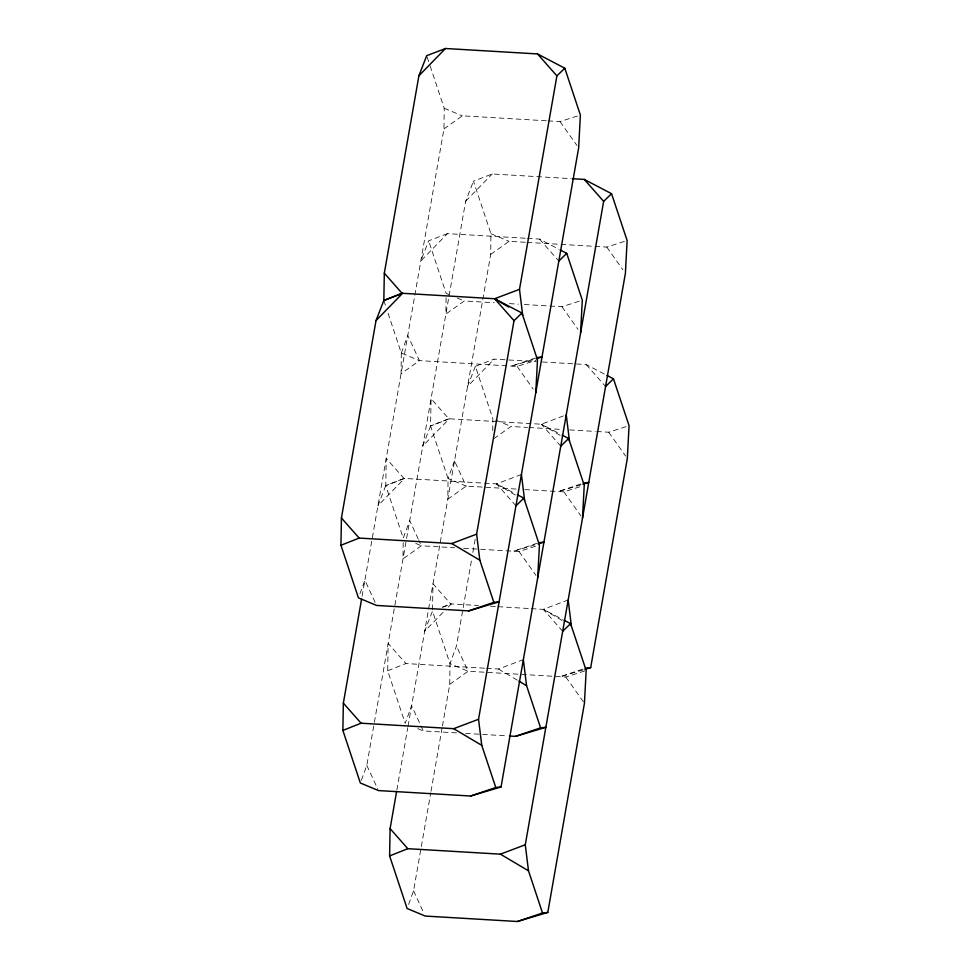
<?xml version="1.0" encoding="UTF-8"?>
<svg xmlns="http://www.w3.org/2000/svg" width="970" height="970" viewBox="0 0 970 970"><rect width="100%" height="100%" fill="white"/><g stroke="black" fill="none" stroke-linecap="round" stroke-linejoin="round"><path stroke-width="0.73" stroke-dasharray="4.85 3.64" d="M403.193 542.618L402.999 558.865L421.368 545.77L454.615 547.735M362.077 596.259L443.957 128.925L444.212 108.252L429.552 64.202M446.079 297.826L445.885 314.062L464.254 300.979L494.324 302.749M442.453 725.948L449.74 684.347L449.995 663.674L432.499 611.1L424.69 631.191L444.127 611.27M408.043 726.19L490.699 254.407L490.953 233.734L473.469 181.16L492.239 173.982L570.699 178.613M492.736 430.68L492.881 418.87L475.397 366.296L494.166 359.118L536.41 361.616M418.3 539.138L409.704 520.575L403.241 538.192L385.757 485.618L386.242 458.337L403.969 478.404L496.567 483.872L521.423 474.488M456.543 732.884L423.296 730.919L411.632 705.723L405.181 723.329L387.685 670.755L388.17 643.474L405.896 663.553L485.048 668.221M516.052 489.062L466.182 486.115L447.813 499.198L448.067 478.537L430.571 425.963L431.068 398.67L448.783 418.749L541.381 424.217L563.485 415.875M432.523 609.669L432.996 583.819L450.711 603.886L478.44 605.522M361.349 780.28L366.818 765.378L374.105 723.778M374.371 722.298L465.649 201.251L473.469 181.16M396.863 790.016L407.788 727.682M408.588 904.416L413.559 890.86L430.741 792.805M431.007 791.314L442.199 727.427M584.813 670.913L565.825 677.024L468.11 671.252L449.995 663.674L456.446 646.068L471.808 558.405M472.851 552.463L475.191 539.09M359.918 593.785L364.89 580.242L376.554 605.438M447.425 233.637L428.643 240.815L420.834 260.906L447.425 233.637L525.873 238.268M385.757 485.618L377.948 505.709L404.538 478.44L385.757 485.618L403.969 478.404M430.571 425.963L422.762 446.054L449.353 418.785L430.571 425.963L448.783 418.749M475.397 366.296L467.576 386.387L494.166 359.118M465.649 201.251L492.239 173.982M448.213 607.074L451.28 603.922L441.896 607.511M443.957 128.925L462.326 115.83L546.51 120.801M490.699 254.407L509.068 241.312L525.607 242.294M493.863 438.67L510.996 426.461L527.534 427.43M449.74 684.347L468.11 671.252L456.446 646.068M442.308 607.22L450.711 603.886M387.685 670.755L405.896 663.553M531.245 608.651L543.309 609.354L566.795 600.491M486.552 668.318L498.495 669.021L521.969 660.158M535.343 358.039L511.626 366.078L534.773 359.179M580.69 483.994L558.38 491.56L581.515 484.661M537.271 543.176L513.554 551.215L536.701 544.315M582.618 669.13L560.308 676.696L583.455 669.797M548.014 120.886L560.042 121.602L579.029 115.491M527.11 242.379L606.784 247.083L625.771 240.972M524.382 304.519L561.969 306.738L580.957 300.627M388.085 313.262L401.313 353.056L419.44 360.634L517.143 366.405L536.143 360.294M596.683 431.517L608.711 432.22L626.341 426.545M524.806 489.571L563.897 491.887L581.527 486.212M463.684 548.268L519.071 551.542L536.713 545.867M527.389 238.365L539.453 239.081L558.938 249.278M509.347 303.634L518.368 304.168M542.448 361.98L586.195 364.562L605.68 374.759M529.038 427.515L562.115 429.467M569.62 429.916L595.18 431.42M490.505 606.238L496.543 606.602M498.046 606.687L529.875 608.566M465.612 733.417L507.928 735.915M444.212 108.252L462.326 115.83M490.953 233.734L509.068 241.312M448.928 294.553L446.139 293.389L428.643 240.815M457.282 298.057L464.254 300.979M495.67 420.046L510.996 426.461M415.791 543.442L421.368 545.77L418.907 540.472M417.718 728.579L423.296 730.919M560.757 446.164L541.381 424.217L559.569 433.736M515.943 505.819L496.567 483.872L514.755 493.39M562.685 631.3L543.309 609.354L562.794 619.551M541.381 424.217L560.527 435.578M496.567 483.872L515.7 495.233M543.309 609.354L562.454 620.715M498.495 669.021L517.628 680.382M539.453 239.081L558.829 261.027M586.195 364.562L605.571 386.509M560.042 121.602L576.956 145.476M606.784 247.083L622.861 269.757M561.969 306.738L578.047 329.424M608.711 432.22L625.638 456.094M517.143 366.405L533.221 389.079M563.897 491.887L580.812 515.761M519.071 551.542L535.998 575.416M565.825 677.024L583.588 702.086M366.818 765.378L377.863 789.253M413.559 890.86L423.999 913.4M427.188 57.097L429.079 62.783M383.829 300.482L385.72 306.156M401.313 353.056L401.071 373.717L419.44 360.634L407.776 335.438L401.313 353.056M454.518 460.92L448.067 478.537L466.182 486.115L454.518 460.92"/><path stroke-width="1.45" d="M468.74 610.882L493.851 602.37L499.113 601.824L468.74 610.882L376.554 605.438L358.427 597.847L340.943 545.273L341.428 517.992L376.02 320.573L383.829 300.482L384.314 273.188L418.907 75.769L426.715 55.678L445.497 48.5L537.525 53.932L564.807 68.215L580.387 115.054L578.654 147.864L478.537 719.291L481.75 745.336L495.779 787.507L501.053 786.961L603.643 201.36L611.549 193.697L584.267 179.414L572.203 178.698M501.053 786.961L470.668 796.018L378.482 790.574L360.355 782.996L342.871 730.422L343.356 703.129L361.567 599.23M564.091 620.242L570.59 623.637L586.171 670.476L584.437 703.286L547.795 912.443L517.41 921.5L425.224 916.056L407.109 908.478L389.613 855.904L390.098 828.61L396.609 791.508M535.767 392.656L537.501 359.858L521.921 313.019L494.639 298.736L402.041 293.267L383.829 300.482L402.611 293.304L376.02 320.573M537.695 577.805L539.429 544.995L523.848 498.156L517.349 494.761M580.581 333.001L582.315 300.191L566.735 253.352L560.236 249.957M582.509 518.138L584.243 485.339L568.662 438.501L562.163 435.093M493.851 602.37L479.823 560.199L476.609 534.155L514.015 320.682L521.921 313.019M522.709 315.395L519.496 289.351L556.901 75.878L564.807 68.215M547.795 912.443L542.521 912.988L528.492 870.817L525.279 844.773L625.395 273.346L627.129 240.536L611.549 193.697M584.898 669.373L590.682 667.639L627.323 458.483L629.057 425.672L613.476 378.833L606.977 375.438M418.907 75.769L445.497 48.5M558.829 261.027L566.735 253.352M605.571 386.509L613.476 378.833M560.757 446.164L568.662 438.501M515.943 505.819L523.848 498.156M562.685 631.3L570.59 623.637M340.943 545.273L359.155 538.071L451.753 543.539L476.609 534.155M342.871 730.422L361.082 723.208L453.681 728.676L478.537 719.291M389.613 855.904L407.824 848.689L500.423 854.158L525.279 844.773M514.015 320.682L494.639 298.736L519.496 289.351M515.482 736.363L540.593 727.852L545.867 727.306L515.482 736.363L509.444 736M470.668 796.018L495.779 787.507M517.41 921.5L542.521 912.988M536.216 358.742L542.012 357.021L536.737 357.566M582.97 484.224L588.754 482.502L583.479 483.048M538.156 543.879L543.94 542.157L538.665 542.703M585.407 668.184L590.682 667.639M494.639 298.736L508.668 307.066M451.753 543.539L479.823 560.199M518.914 681.134L526.564 685.681L540.593 727.852M453.681 728.676L481.75 745.336M500.423 854.158L528.492 870.817M537.525 53.932L556.901 75.878M584.267 179.414L603.643 201.36M384.314 273.188L402.041 293.267M341.428 517.992L359.155 538.071M343.356 703.129L361.082 723.208M390.098 828.61L407.824 848.689M566.25 414.833L569.451 440.877M568.178 599.969L571.378 626.014M521.423 474.488L524.637 500.532M523.351 659.636L526.564 685.681"/></g></svg>
